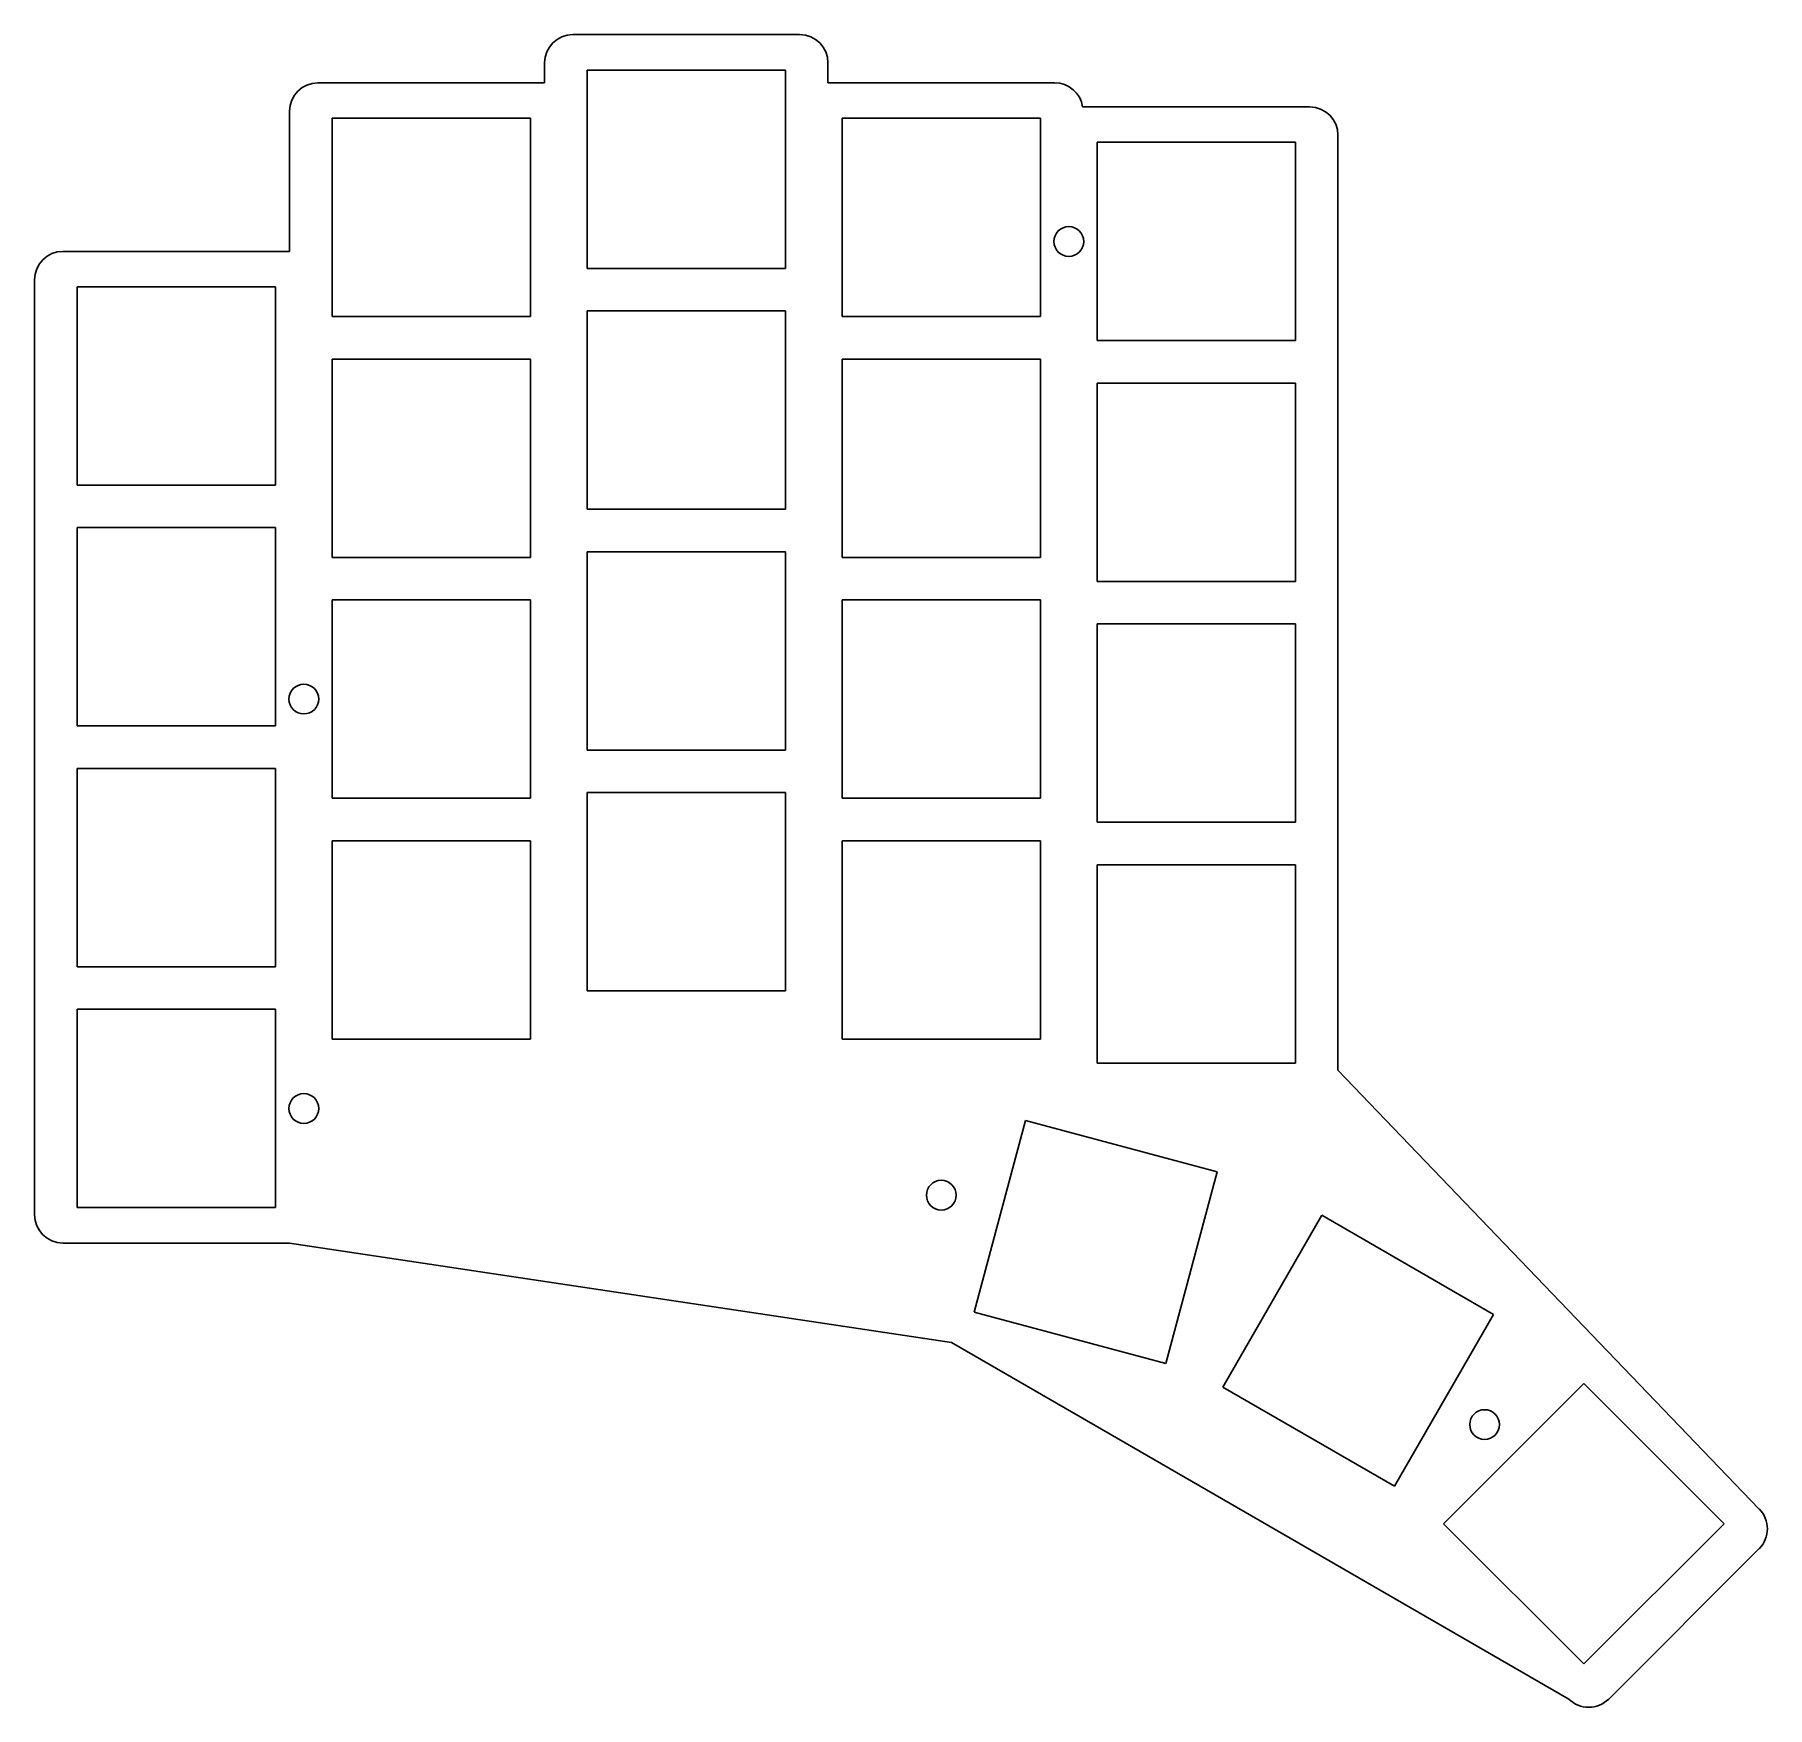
# Model space of a CAD drawing. Header units: millimetres. Extents: x -10 to 112, y -42 to 76.
import ezdxf

# ---------------------------------------------------------------- set-up
doc = ezdxf.new("R2010")
doc.units = ezdxf.units.MM

msp = doc.modelspace()

# ---------------------------------------------------------------- linework, layer by layer
for p, q in [((44, 75.8), (28, 75.8)), ((26, 73.8), (26, 72.4)), ((46, 72.4), (46, 73.8)), ((26, 72.4), (10, 72.4)), ((43, 73.3), (29, 73.3)), ((29, 73.3), (29, 59.3)), ((43, 59.3), (43, 73.3)), ((62, 72.4), (46, 72.4)), ((8, 70.4), (8, 60.5)), ((25, 69.9), (11, 69.9)), ((11, 69.9), (11, 55.9)), ((25, 55.9), (25, 69.9)), ((61, 69.9), (47, 69.9)), ((47, 69.9), (47, 55.9)), ((61, 55.9), (61, 69.9)), ((80, 70.7), (64, 70.7)), ((82, 2.7), (82, 68.7)), ((79, 68.2), (65, 68.2)), ((65, 68.2), (65, 54.2)), ((79, 54.2), (79, 68.2)), ((8, 60.5), (-8, 60.5)), ((29, 59.3), (43, 59.3)), ((-10, -7.5), (-10, 58.5)), ((7, 58), (-7, 58)), ((-7, 58), (-7, 44)), ((7, 44), (7, 58)), ((43, 56.3), (29, 56.3)), ((29, 56.3), (29, 42.3)), ((43, 42.3), (43, 56.3)), ((11, 55.9), (25, 55.9)), ((47, 55.9), (61, 55.9)), ((65, 54.2), (79, 54.2)), ((25, 52.9), (11, 52.9)), ((11, 52.9), (11, 38.9)), ((25, 38.9), (25, 52.9)), ((61, 52.9), (47, 52.9)), ((47, 52.9), (47, 38.9)), ((61, 38.9), (61, 52.9)), ((79, 51.2), (65, 51.2)), ((65, 51.2), (65, 37.2)), ((79, 37.2), (79, 51.2)), ((-7, 44), (7, 44)), ((29, 42.3), (43, 42.3)), ((7, 41), (-7, 41)), ((-7, 41), (-7, 27)), ((7, 27), (7, 41)), ((43, 39.3), (29, 39.3)), ((29, 39.3), (29, 25.3)), ((43, 25.3), (43, 39.3)), ((11, 38.9), (25, 38.9)), ((47, 38.9), (61, 38.9)), ((65, 37.2), (79, 37.2)), ((25, 35.9), (11, 35.9)), ((11, 35.9), (11, 21.9)), ((25, 21.9), (25, 35.9)), ((61, 35.9), (47, 35.9)), ((47, 35.9), (47, 21.9)), ((61, 21.9), (61, 35.9)), ((79, 34.2), (65, 34.2)), ((65, 34.2), (65, 20.2)), ((79, 20.2), (79, 34.2)), ((-7, 27), (7, 27)), ((29, 25.3), (43, 25.3)), ((7, 24), (-7, 24)), ((-7, 24), (-7, 10)), ((7, 10), (7, 24)), ((43, 22.3), (29, 22.3)), ((29, 22.3), (29, 8.3)), ((43, 8.3), (43, 22.3)), ((11, 21.9), (25, 21.9)), ((47, 21.9), (61, 21.9)), ((65, 20.2), (79, 20.2)), ((25, 18.9), (11, 18.9)), ((11, 18.9), (11, 4.9)), ((25, 4.9), (25, 18.9)), ((61, 18.9), (47, 18.9)), ((47, 18.9), (47, 4.9)), ((61, 4.9), (61, 18.9)), ((79, 17.2), (65, 17.2)), ((65, 17.2), (65, 3.2)), ((79, 3.2), (79, 17.2)), ((-7, 10), (7, 10)), ((29, 8.3), (43, 8.3)), ((7, 7), (-7, 7)), ((-7, 7), (-7, -7)), ((7, -7), (7, 7)), ((11, 4.9), (25, 4.9)), ((47, 4.9), (61, 4.9)), ((65, 3.2), (79, 3.2)), ((82, 2.7), (111.72, -28.25)), ((59.94, -0.85), (56.32, -14.37)), ((73.47, -4.47), (59.94, -0.85)), ((69.84, -17.99), (73.47, -4.47)), ((-7, -7), (7, -7)), ((80.87, -7.54), (73.87, -19.66)), ((92.99, -14.54), (80.87, -7.54)), ((-8, -9.5), (8, -9.5)), ((54.71, -16.52), (8, -9.5)), ((56.32, -14.37), (69.84, -17.99)), ((85.99, -26.66), (92.99, -14.54)), ((98.29, -41.69), (54.71, -16.52)), ((99.35, -19.41), (89.45, -29.31)), ((109.25, -29.31), (99.35, -19.41)), ((73.87, -19.66), (85.99, -26.66)), ((89.45, -29.31), (99.35, -39.21)), ((99.35, -39.21), (109.25, -29.31)), ((101.12, -41.69), (111.72, -31.08))]:
    msp.add_line(p, q)
for centre in [(63, 61.2), (9, 28.9), (9, 0), (54, -6.12), (92.35, -22.31)]:
    msp.add_circle(centre, 1.05)
for centre, start, end in [((28, 73.8), 90, 180), ((44, 73.8), 0, 90), ((10, 70.4), 90, 180), ((62, 70.4), 8.6232, 90), ((64, 68.7), 90, 90.6477), ((80, 68.7), 0, 90), ((-8, 58.5), 90, 180), ((-8, -7.5), 180, 270), ((110.31, -29.67), 315, 45), ((99.7, -40.27), 225, 315)]:
    msp.add_arc(centre, 2, start, end)

doc.saveas('drawing.dxf')
